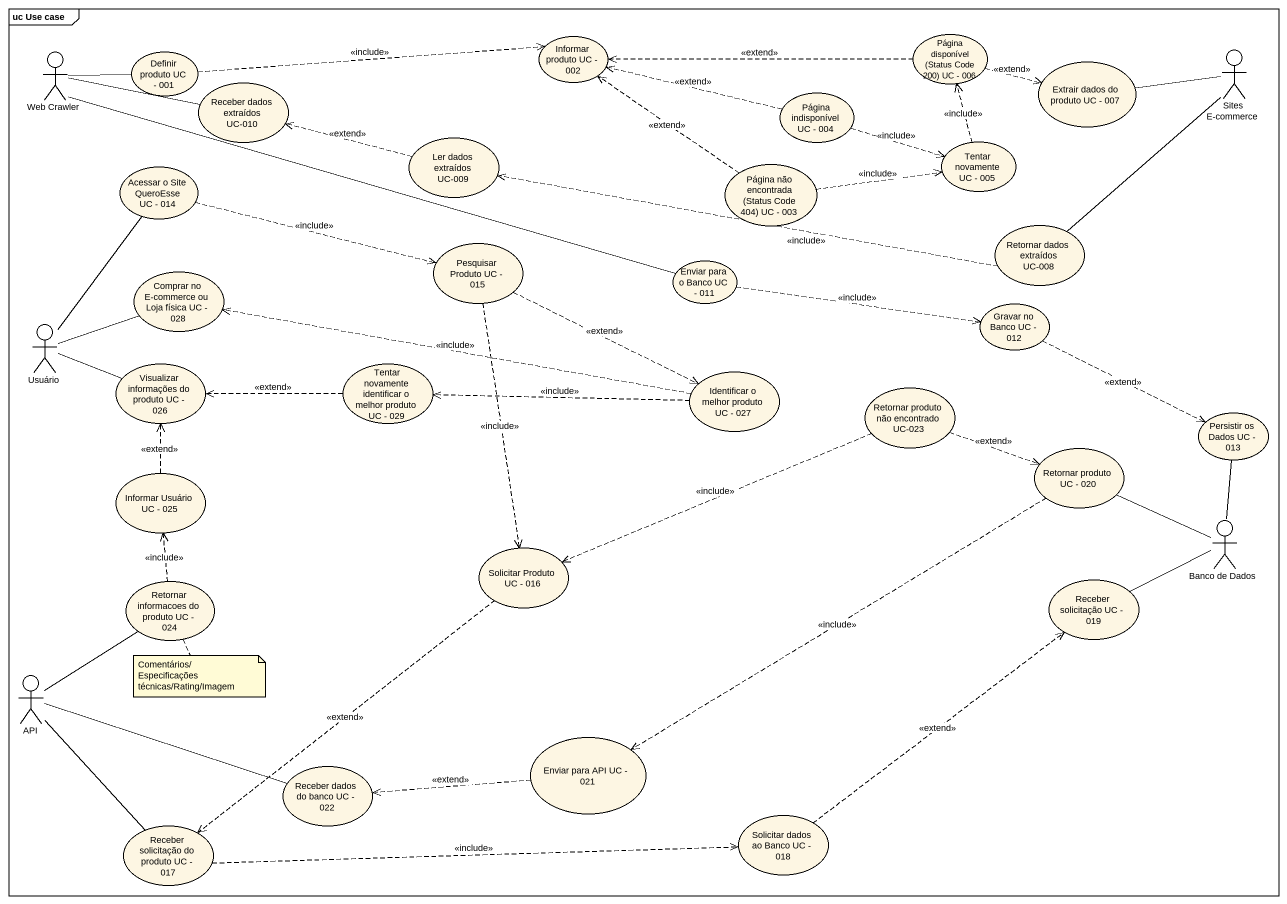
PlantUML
@startuml
mainframe uc Use case
usecase "Informar produto UC - 002" as Informar_produto_UC_002
usecase "Página disponível (Status Code 200) UC - 006" as Página_disponível_Status
actor "Sites E-commerce" as Sites_E_commerce
actor "Web Crawler" as Web_Crawler
usecase "Definir produto UC - 001" as Definir_produto_UC_001
usecase "Receber dados extraídos UC-010" as Receber_dados_extraídos_UC
usecase "Extrair dados do produto UC - 007" as Extrair_dados_do_produto_UC
usecase "Página indisponível UC - 004" as Página_indisponível_UC_004
usecase "Acessar o Site QueroEsse UC - 014" as Acessar_o_Site_QueroEsse_UC
usecase "Ler dados extraídos UC-009" as Ler_dados_extraídos_UC_009
usecase "Página não encontrada (Status Code 404) UC - 003" as Página_não_encontrada
usecase "Tentar novamente UC - 005" as Tentar_novamente_UC_005
usecase "Pesquisar Produto UC - 015" as Pesquisar_Produto_UC_015
usecase "Retornar dados extraídos UC-008" as Retornar_dados_extraídos_UC
usecase "Comprar no E-commerce ou Loja física UC - 028" as Comprar_no_E_commerce_ou
usecase "Enviar para o Banco UC - 011" as Enviar_para_o_Banco_UC_011
usecase "Gravar no Banco UC - 012" as Gravar_no_Banco_UC_012
actor Usuário
usecase "Visualizar informações do produto UC - 026" as Visualizar_informações_do
usecase "Tentar novamente identificar o melhor produto UC - 029" as Tentar_novamente
usecase "Identificar o melhor produto UC - 027" as Identificar_o_melhor
usecase "Retornar produto não encontrado UC-023" as Retornar_produto_não
usecase "Persistir os Dados UC - 013" as Persistir_os_Dados_UC_013
usecase "Informar Usuário UC - 025" as Informar_Usuário_UC_025
usecase "Retornar produto UC - 020" as Retornar_produto_UC_020
usecase "Solicitar Produto UC - 016" as Solicitar_Produto_UC_016
actor "Banco de Dados" as Banco_de_Dados
usecase "Retornar informacoes do produto UC - 024" as Retornar_informacoes_do
usecase "Receber solicitação UC - 019" as Receber_solicitação_UC_019
actor API
usecase "Enviar para API UC - 021" as Enviar_para_API_UC_021
usecase "Receber dados do banco UC - 022" as Receber_dados_do_banco_UC
usecase "Solicitar dados ao Banco UC - 018" as Solicitar_dados_ao_Banco_UC
usecase "Receber solicitação do produto UC - 017" as Receber_solicitação_do
Página_disponível_Status .left.> Informar_produto_UC_002 : <<extend>>
Página_disponível_Status .right.> Extrair_dados_do_produto_UC : <<extend>>
Sites_E_commerce -- Retornar_dados_extraídos_UC
Web_Crawler -right- Definir_produto_UC_001
Web_Crawler -right- Receber_dados_extraídos_UC
Web_Crawler -right- Enviar_para_o_Banco_UC_011
Definir_produto_UC_001 .right.> Informar_produto_UC_002 : <<include>>
Extrair_dados_do_produto_UC -right- Sites_E_commerce
Página_indisponível_UC_004 .left.> Informar_produto_UC_002 : <<extend>>
Página_indisponível_UC_004 .right.> Tentar_novamente_UC_005 : <<include>>
Acessar_o_Site_QueroEsse_UC .right.> Pesquisar_Produto_UC_015 : <<include>>
Ler_dados_extraídos_UC_009 .left.> Receber_dados_extraídos_UC : <<extend>>
Página_não_encontrada .up.> Informar_produto_UC_002 : <<extend>>
Página_não_encontrada .right.> Tentar_novamente_UC_005 : <<include>>
Tentar_novamente_UC_005 .up.> Página_disponível_Status : <<include>>
Pesquisar_Produto_UC_015 .right.> Identificar_o_melhor : <<extend>>
Pesquisar_Produto_UC_015 ..> Solicitar_Produto_UC_016 : <<include>>
Retornar_dados_extraídos_UC .left.> Ler_dados_extraídos_UC_009 : <<include>>
Enviar_para_o_Banco_UC_011 .right.> Gravar_no_Banco_UC_012 : <<include>>
Gravar_no_Banco_UC_012 .right.> Persistir_os_Dados_UC_013 : <<extend>>
Usuário -up- Acessar_o_Site_QueroEsse_UC
Usuário -right- Comprar_no_E_commerce_ou
Usuário -right- Visualizar_informações_do
Tentar_novamente .left.> Visualizar_informações_do : <<extend>>
Identificar_o_melhor .left.> Comprar_no_E_commerce_ou : <<include>>
Identificar_o_melhor .left.> Tentar_novamente : <<include>>
Retornar_produto_não .right.> Retornar_produto_UC_020 : <<extend>>
Retornar_produto_não .left.> Solicitar_Produto_UC_016 : <<include>>
Informar_Usuário_UC_025 .up.> Visualizar_informações_do : <<extend>>
Retornar_produto_UC_020 ..> Enviar_para_API_UC_021 : <<include>>
Solicitar_Produto_UC_016 ..> Receber_solicitação_do : <<extend>>
Banco_de_Dados -up- Persistir_os_Dados_UC_013
Banco_de_Dados -left- Retornar_produto_UC_020
Banco_de_Dados -left- Receber_solicitação_UC_019
Retornar_informacoes_do .up.> Informar_Usuário_UC_025 : <<include>>
API -up- Retornar_informacoes_do
API -right- Receber_dados_do_banco_UC
API -- Receber_solicitação_do
Enviar_para_API_UC_021 .left.> Receber_dados_do_banco_UC : <<extend>>
Solicitar_dados_ao_Banco_UC .up.> Receber_solicitação_UC_019 : <<extend>>
Receber_solicitação_do .right.> Solicitar_dados_ao_Banco_UC : <<include>>
note bottom of Retornar_informacoes_do : Comentários/Especificações técnicas/Rating/Imagem
@enduml
